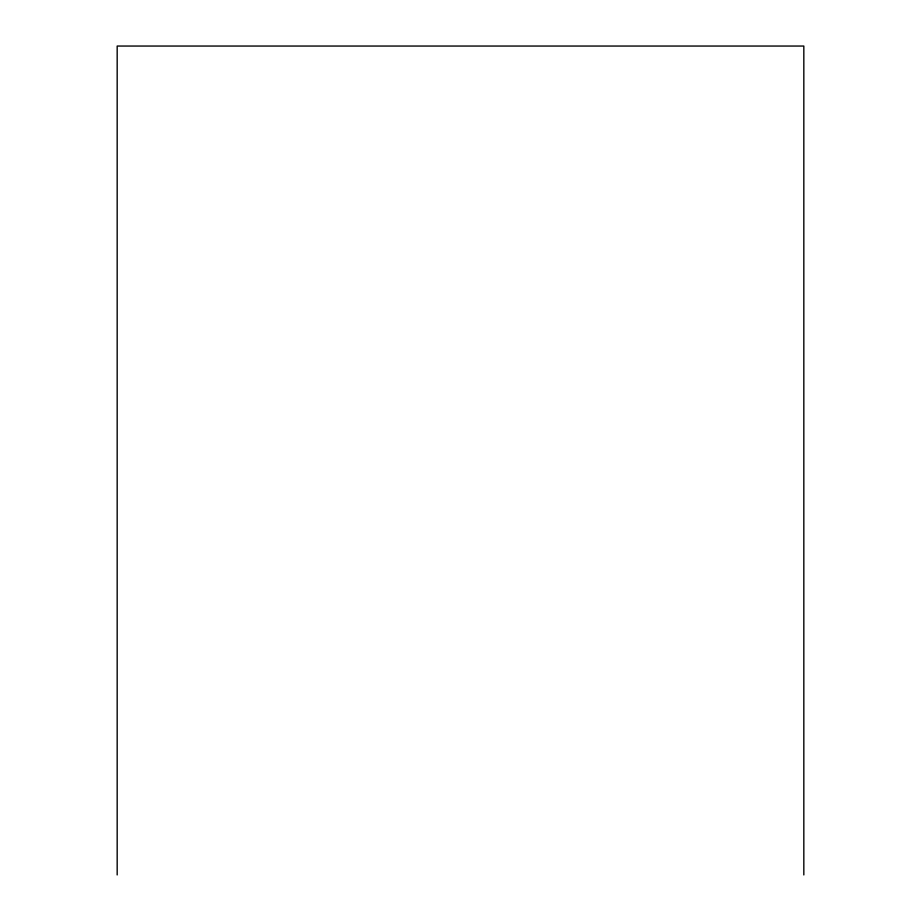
<?xml version="1.0" encoding="UTF-8"?>
<svg xmlns="http://www.w3.org/2000/svg" width="921" height="921" viewBox="0 0 921 921"><rect width="100%" height="100%" fill="white"/><g stroke="black" fill="none" stroke-linecap="round" stroke-linejoin="round"><path stroke-width="1.38" d="M803.826 874.95L803.826 46.05L117.174 46.05L117.174 874.95"/></g></svg>
